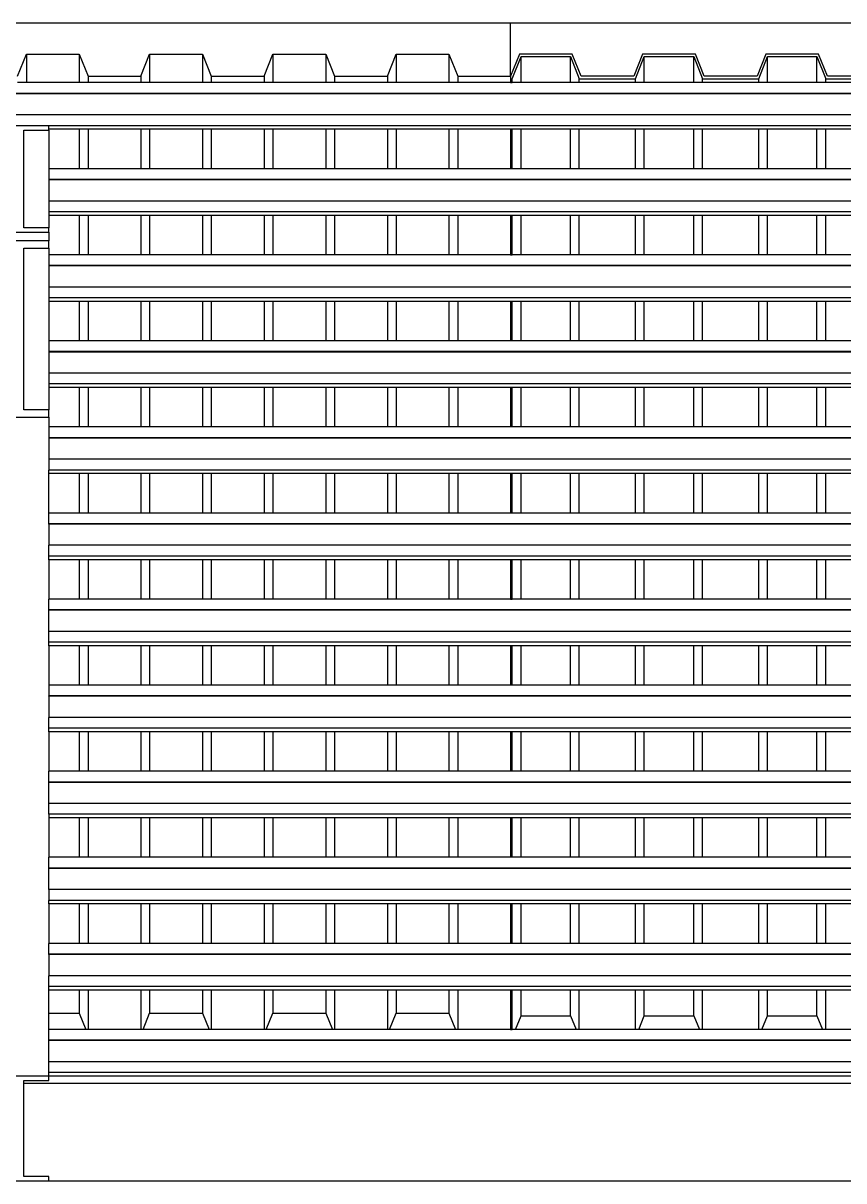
# Model space of a CAD drawing. Extents: x -34 to 34, y -12.8 to 11.9.
# Drawn here: x 14.518 to 16.399, y 9.27 to 11.923 of the extents above; entities that cross this region are included whole.
import ezdxf

# ---------------------------------------------------------------- set-up
doc = ezdxf.new("R2010")
doc.units = 0
doc.layers.get('0').update_dxf_attribs({"linetype": 'CONTINUOUS'})
doc.layers.add('SECTIONCUTEDGES', color=7, linetype='CONTINUOUS')

msp = doc.modelspace()

# ---------------------------------------------------------------- linework, layer by layer
for p, q in [((14.5258, 11.8521), (14.5258, 11.7867)), ((14.6469, 11.8521), (14.6469, 11.7867)), ((14.8082, 11.8521), (14.8082, 11.7867)), ((14.9293, 11.8521), (14.9293, 11.7867)), ((15.0907, 11.8521), (15.0907, 11.7867)), ((15.2117, 11.8521), (15.2117, 11.7867)), ((15.3731, 11.8521), (15.3731, 11.7867)), ((15.4941, 11.8521), (15.4941, 11.7867)), ((15.6594, 11.7867), (15.6594, 11.8463)), ((15.7726, 11.7867), (15.7726, 11.8463)), ((15.9418, 11.7867), (15.9418, 11.8463)), ((16.055, 11.7867), (16.055, 11.8463)), ((16.2242, 11.7867), (16.2242, 11.8463)), ((16.3374, 11.7867), (16.3374, 11.8463)), ((14.5258, 11.7867), (14.5057, 11.7867)), ((14.6469, 11.7867), (14.5258, 11.7867)), ((14.667, 11.7867), (14.6469, 11.7867)), ((14.667, 11.8014), (14.667, 11.7867)), ((14.7881, 11.7867), (14.667, 11.7867)), ((14.7881, 11.8014), (14.7881, 11.7867)), ((14.8082, 11.7867), (14.7881, 11.7867)), ((14.9293, 11.7867), (14.8082, 11.7867)), ((14.9494, 11.7867), (14.9293, 11.7867)), ((14.9494, 11.8014), (14.9494, 11.7867)), ((15.0705, 11.7867), (14.9494, 11.7867)), ((15.0705, 11.8014), (15.0705, 11.7867)), ((15.0907, 11.7867), (15.0705, 11.7867)), ((15.2117, 11.7867), (15.0907, 11.7867)), ((15.2319, 11.7867), (15.2117, 11.7867)), ((15.2319, 11.8014), (15.2319, 11.7867)), ((15.3529, 11.7867), (15.2319, 11.7867)), ((15.3529, 11.8014), (15.3529, 11.7867)), ((15.3731, 11.7867), (15.3529, 11.7867)), ((15.4941, 11.7867), (15.3731, 11.7867)), ((15.5143, 11.7867), (15.4941, 11.7867)), ((15.5143, 11.8014), (15.5143, 11.7867)), ((15.6353, 11.7867), (15.5143, 11.7867)), ((15.6353, 11.7956), (15.6353, 11.7867)), ((15.6353, 11.7867), (15.6392, 11.7867)), ((15.6392, 11.7867), (15.6392, 11.7956)), ((15.6594, 11.7867), (15.6392, 11.7867)), ((15.7726, 11.7867), (15.6594, 11.7867)), ((15.7928, 11.7867), (15.7726, 11.7867)), ((15.7928, 11.7867), (15.7928, 11.7956)), ((15.9216, 11.7867), (15.7928, 11.7867)), ((15.9216, 11.7867), (15.9216, 11.7956)), ((15.9418, 11.7867), (15.9216, 11.7867)), ((16.055, 11.7867), (15.9418, 11.7867)), ((16.0752, 11.7867), (16.055, 11.7867)), ((16.0752, 11.7867), (16.0752, 11.7956)), ((16.204, 11.7867), (16.0752, 11.7867)), ((16.204, 11.7867), (16.204, 11.7956)), ((16.2242, 11.7867), (16.204, 11.7867)), ((16.3374, 11.7867), (16.2242, 11.7867)), ((16.3576, 11.7867), (16.3374, 11.7867)), ((16.3576, 11.7867), (16.3576, 11.7956)), ((16.4865, 11.7867), (16.3576, 11.7867)), ((21.0213, 11.762), (3.3268, 11.762)), ((21.0213, 11.7612), (3.3268, 11.7612)), ((21.0213, 11.7127), (3.3268, 11.7127)), ((18.2068, 11.688), (3.3268, 11.688)), ((14.6469, 11.6798), (14.5768, 11.6798)), ((14.5768, 11.6776), (14.5768, 11.5894)), ((14.6469, 11.6798), (14.6469, 11.5894)), ((14.667, 11.6798), (14.6469, 11.6798)), ((14.667, 11.6798), (14.667, 11.5894)), ((14.7881, 11.6798), (14.667, 11.6798)), ((14.7881, 11.6798), (14.7881, 11.5894)), ((14.8082, 11.6798), (14.7881, 11.6798)), ((14.8082, 11.6798), (14.8082, 11.5894)), ((14.9293, 11.6798), (14.8082, 11.6798)), ((14.9293, 11.6798), (14.9293, 11.5894)), ((14.9494, 11.6798), (14.9293, 11.6798)), ((14.9494, 11.6798), (14.9494, 11.5894)), ((15.0705, 11.6798), (14.9494, 11.6798)), ((15.0705, 11.6798), (15.0705, 11.5894)), ((15.0907, 11.6798), (15.0705, 11.6798)), ((15.0907, 11.6798), (15.0907, 11.5894)), ((15.2117, 11.6798), (15.0907, 11.6798)), ((15.2117, 11.6798), (15.2117, 11.5894)), ((15.2319, 11.6798), (15.2117, 11.6798)), ((15.2319, 11.6798), (15.2319, 11.5894)), ((15.3529, 11.6798), (15.2319, 11.6798)), ((15.3529, 11.6798), (15.3529, 11.5894)), ((15.3731, 11.6798), (15.3529, 11.6798)), ((15.3731, 11.6798), (15.3731, 11.5894)), ((15.4941, 11.6798), (15.3731, 11.6798)), ((15.4941, 11.6798), (15.4941, 11.5894)), ((15.5143, 11.6798), (15.4941, 11.6798)), ((15.5143, 11.6798), (15.5143, 11.5894)), ((15.6353, 11.6798), (15.5143, 11.6798)), ((15.6353, 11.6798), (15.6353, 11.5894)), ((15.6392, 11.6798), (15.6353, 11.6798)), ((15.6392, 11.5894), (15.6392, 11.6798)), ((15.6594, 11.6798), (15.6392, 11.6798)), ((15.6594, 11.5894), (15.6594, 11.6798)), ((15.7726, 11.6798), (15.6594, 11.6798)), ((15.7726, 11.5894), (15.7726, 11.6798)), ((15.7928, 11.6798), (15.7726, 11.6798)), ((15.7928, 11.5894), (15.7928, 11.6798)), ((15.9216, 11.6798), (15.7928, 11.6798)), ((15.9216, 11.5894), (15.9216, 11.6798)), ((15.9418, 11.6798), (15.9216, 11.6798)), ((15.9418, 11.5894), (15.9418, 11.6798)), ((16.055, 11.6798), (15.9418, 11.6798)), ((16.055, 11.5894), (16.055, 11.6798)), ((16.0752, 11.6798), (16.055, 11.6798)), ((16.0752, 11.5894), (16.0752, 11.6798)), ((16.204, 11.6798), (16.0752, 11.6798)), ((16.204, 11.5894), (16.204, 11.6798)), ((16.2242, 11.6798), (16.204, 11.6798)), ((16.2242, 11.5894), (16.2242, 11.6798)), ((16.3374, 11.6798), (16.2242, 11.6798)), ((16.3374, 11.5894), (16.3374, 11.6798)), ((16.3576, 11.6798), (16.3374, 11.6798)), ((16.3576, 11.5894), (16.3576, 11.6798)), ((16.4865, 11.6798), (16.3576, 11.6798)), ((14.5768, 11.5894), (14.5768, 11.5647)), ((14.6469, 11.5894), (14.5768, 11.5894)), ((14.667, 11.5894), (14.6469, 11.5894)), ((14.7881, 11.5894), (14.667, 11.5894)), ((14.8082, 11.5894), (14.7881, 11.5894)), ((14.9293, 11.5894), (14.8082, 11.5894)), ((14.9494, 11.5894), (14.9293, 11.5894)), ((15.0705, 11.5894), (14.9494, 11.5894)), ((15.0907, 11.5894), (15.0705, 11.5894)), ((15.2117, 11.5894), (15.0907, 11.5894)), ((15.2319, 11.5894), (15.2117, 11.5894)), ((15.3529, 11.5894), (15.2319, 11.5894)), ((15.3731, 11.5894), (15.3529, 11.5894)), ((15.4941, 11.5894), (15.3731, 11.5894)), ((15.5143, 11.5894), (15.4941, 11.5894)), ((15.6353, 11.5894), (15.5143, 11.5894)), ((15.6392, 11.5894), (15.6353, 11.5894)), ((15.6594, 11.5894), (15.6392, 11.5894)), ((15.7726, 11.5894), (15.6594, 11.5894)), ((15.7928, 11.5894), (15.7726, 11.5894)), ((15.9216, 11.5894), (15.7928, 11.5894)), ((15.9418, 11.5894), (15.9216, 11.5894)), ((16.055, 11.5894), (15.9418, 11.5894)), ((16.0752, 11.5894), (16.055, 11.5894)), ((16.204, 11.5894), (16.0752, 11.5894)), ((16.2242, 11.5894), (16.204, 11.5894)), ((16.3374, 11.5894), (16.2242, 11.5894)), ((16.3576, 11.5894), (16.3374, 11.5894)), ((16.4865, 11.5894), (16.3576, 11.5894)), ((18.2068, 11.5647), (14.5768, 11.5647)), ((14.5768, 11.5647), (14.5768, 11.5639)), ((18.2068, 11.5639), (14.5768, 11.5639)), ((14.5768, 11.5639), (14.5768, 11.5154)), ((18.2068, 11.5154), (14.5768, 11.5154)), ((14.5768, 11.5154), (14.5768, 11.4907)), ((18.2068, 11.4907), (14.5768, 11.4907)), ((14.5768, 11.4907), (14.5768, 11.4825)), ((14.5768, 11.4825), (14.5768, 11.4542)), ((14.6469, 11.4825), (14.5768, 11.4825)), ((14.6469, 11.4825), (14.6469, 11.3921)), ((14.667, 11.4825), (14.6469, 11.4825)), ((14.667, 11.4825), (14.667, 11.3921)), ((14.7881, 11.4825), (14.667, 11.4825)), ((14.7881, 11.4825), (14.7881, 11.3921)), ((14.8082, 11.4825), (14.7881, 11.4825)), ((14.8082, 11.4825), (14.8082, 11.3921)), ((14.9293, 11.4825), (14.8082, 11.4825)), ((14.9293, 11.4825), (14.9293, 11.3921)), ((14.9494, 11.4825), (14.9293, 11.4825)), ((14.9494, 11.4825), (14.9494, 11.3921)), ((15.0705, 11.4825), (14.9494, 11.4825)), ((15.0705, 11.4825), (15.0705, 11.3921)), ((15.0907, 11.4825), (15.0705, 11.4825)), ((15.0907, 11.4825), (15.0907, 11.3921)), ((15.2117, 11.4825), (15.0907, 11.4825)), ((15.2117, 11.4825), (15.2117, 11.3921)), ((15.2319, 11.4825), (15.2117, 11.4825)), ((15.2319, 11.4825), (15.2319, 11.3921)), ((15.3529, 11.4825), (15.2319, 11.4825)), ((15.3529, 11.4825), (15.3529, 11.3921)), ((15.3731, 11.4825), (15.3529, 11.4825)), ((15.3731, 11.4825), (15.3731, 11.3921)), ((15.4941, 11.4825), (15.3731, 11.4825)), ((15.4941, 11.4825), (15.4941, 11.3921)), ((15.5143, 11.4825), (15.4941, 11.4825)), ((15.5143, 11.4825), (15.5143, 11.3921)), ((15.6353, 11.4825), (15.5143, 11.4825)), ((15.6353, 11.4825), (15.6353, 11.3921)), ((15.6392, 11.4825), (15.6353, 11.4825)), ((15.6392, 11.3921), (15.6392, 11.4825)), ((15.6594, 11.4825), (15.6392, 11.4825)), ((15.6594, 11.3921), (15.6594, 11.4825)), ((15.7726, 11.4825), (15.6594, 11.4825)), ((15.7726, 11.3921), (15.7726, 11.4825)), ((15.7928, 11.4825), (15.7726, 11.4825)), ((15.7928, 11.3921), (15.7928, 11.4825)), ((15.9216, 11.4825), (15.7928, 11.4825)), ((15.9216, 11.3921), (15.9216, 11.4825)), ((15.9418, 11.4825), (15.9216, 11.4825)), ((15.9418, 11.3921), (15.9418, 11.4825)), ((16.055, 11.4825), (15.9418, 11.4825)), ((16.055, 11.3921), (16.055, 11.4825)), ((16.0752, 11.4825), (16.055, 11.4825)), ((16.0752, 11.3921), (16.0752, 11.4825)), ((16.204, 11.4825), (16.0752, 11.4825)), ((16.204, 11.3921), (16.204, 11.4825)), ((16.2242, 11.4825), (16.204, 11.4825)), ((16.2242, 11.3921), (16.2242, 11.4825)), ((16.3374, 11.4825), (16.2242, 11.4825)), ((16.3374, 11.3921), (16.3374, 11.4825)), ((16.3576, 11.4825), (16.3374, 11.4825)), ((16.3576, 11.3921), (16.3576, 11.4825)), ((16.4865, 11.4825), (16.3576, 11.4825)), ((14.5768, 11.4442), (14.5768, 11.4238)), ((14.5768, 11.4073), (14.5768, 11.3921)), ((14.6469, 11.3921), (14.5768, 11.3921)), ((14.5768, 11.3921), (14.5768, 11.3674)), ((14.667, 11.3921), (14.6469, 11.3921)), ((14.7881, 11.3921), (14.667, 11.3921)), ((14.8082, 11.3921), (14.7881, 11.3921)), ((14.9293, 11.3921), (14.8082, 11.3921)), ((14.9494, 11.3921), (14.9293, 11.3921)), ((15.0705, 11.3921), (14.9494, 11.3921)), ((15.0907, 11.3921), (15.0705, 11.3921)), ((15.2117, 11.3921), (15.0907, 11.3921)), ((15.2319, 11.3921), (15.2117, 11.3921)), ((15.3529, 11.3921), (15.2319, 11.3921)), ((15.3731, 11.3921), (15.3529, 11.3921)), ((15.4941, 11.3921), (15.3731, 11.3921)), ((15.5143, 11.3921), (15.4941, 11.3921)), ((15.6353, 11.3921), (15.5143, 11.3921)), ((15.6353, 11.3921), (15.6392, 11.3921)), ((15.6594, 11.3921), (15.6392, 11.3921)), ((15.7726, 11.3921), (15.6594, 11.3921)), ((15.7928, 11.3921), (15.7726, 11.3921)), ((15.9216, 11.3921), (15.7928, 11.3921)), ((15.9418, 11.3921), (15.9216, 11.3921)), ((16.055, 11.3921), (15.9418, 11.3921)), ((16.0752, 11.3921), (16.055, 11.3921)), ((16.204, 11.3921), (16.0752, 11.3921)), ((16.2242, 11.3921), (16.204, 11.3921)), ((16.3374, 11.3921), (16.2242, 11.3921)), ((16.3576, 11.3921), (16.3374, 11.3921)), ((16.4865, 11.3921), (16.3576, 11.3921)), ((18.2068, 11.3674), (14.5768, 11.3674)), ((14.5768, 11.3674), (14.5768, 11.3666)), ((18.2068, 11.3666), (14.5768, 11.3666)), ((14.5768, 11.3666), (14.5768, 11.3181)), ((18.2068, 11.3181), (14.5768, 11.3181)), ((14.5768, 11.3181), (14.5768, 11.2935)), ((18.2068, 11.2935), (14.5768, 11.2935)), ((14.5768, 11.2935), (14.5768, 11.2852)), ((14.6469, 11.2852), (14.5768, 11.2852)), ((14.5768, 11.2852), (14.5768, 11.1948)), ((14.6469, 11.2852), (14.6469, 11.1948)), ((14.667, 11.2852), (14.6469, 11.2852)), ((14.667, 11.2852), (14.667, 11.1948)), ((14.7881, 11.2852), (14.667, 11.2852)), ((14.7881, 11.2852), (14.7881, 11.1948)), ((14.8082, 11.2852), (14.7881, 11.2852)), ((14.8082, 11.2852), (14.8082, 11.1948)), ((14.9293, 11.2852), (14.8082, 11.2852)), ((14.9293, 11.2852), (14.9293, 11.1948)), ((14.9494, 11.2852), (14.9293, 11.2852)), ((14.9494, 11.2852), (14.9494, 11.1948)), ((15.0705, 11.2852), (14.9494, 11.2852)), ((15.0705, 11.2852), (15.0705, 11.1948)), ((15.0907, 11.2852), (15.0705, 11.2852)), ((15.0907, 11.2852), (15.0907, 11.1948)), ((15.2117, 11.2852), (15.0907, 11.2852)), ((15.2117, 11.2852), (15.2117, 11.1948)), ((15.2319, 11.2852), (15.2117, 11.2852)), ((15.2319, 11.2852), (15.2319, 11.1948)), ((15.3529, 11.2852), (15.2319, 11.2852)), ((15.3529, 11.2852), (15.3529, 11.1948)), ((15.3731, 11.2852), (15.3529, 11.2852)), ((15.3731, 11.2852), (15.3731, 11.1948)), ((15.4941, 11.2852), (15.3731, 11.2852)), ((15.4941, 11.2852), (15.4941, 11.1948)), ((15.5143, 11.2852), (15.4941, 11.2852)), ((15.5143, 11.2852), (15.5143, 11.1948)), ((15.6353, 11.2852), (15.5143, 11.2852)), ((15.6353, 11.2852), (15.6353, 11.1948)), ((15.6392, 11.2852), (15.6353, 11.2852)), ((15.6392, 11.1948), (15.6392, 11.2852)), ((15.6594, 11.2852), (15.6392, 11.2852)), ((15.6594, 11.1948), (15.6594, 11.2852)), ((15.7726, 11.2852), (15.6594, 11.2852)), ((15.7726, 11.1948), (15.7726, 11.2852)), ((15.7928, 11.2852), (15.7726, 11.2852)), ((15.7928, 11.1948), (15.7928, 11.2852)), ((15.9216, 11.2852), (15.7928, 11.2852)), ((15.9216, 11.1948), (15.9216, 11.2852)), ((15.9418, 11.2852), (15.9216, 11.2852)), ((15.9418, 11.1948), (15.9418, 11.2852)), ((16.055, 11.2852), (15.9418, 11.2852)), ((16.055, 11.1948), (16.055, 11.2852)), ((16.0752, 11.2852), (16.055, 11.2852)), ((16.0752, 11.1948), (16.0752, 11.2852)), ((16.204, 11.2852), (16.0752, 11.2852)), ((16.204, 11.1948), (16.204, 11.2852)), ((16.2242, 11.2852), (16.204, 11.2852)), ((16.2242, 11.1948), (16.2242, 11.2852)), ((16.3374, 11.2852), (16.2242, 11.2852)), ((16.3374, 11.1948), (16.3374, 11.2852)), ((16.3576, 11.2852), (16.3374, 11.2852)), ((16.3576, 11.1948), (16.3576, 11.2852)), ((16.4865, 11.2852), (16.3576, 11.2852)), ((14.6469, 11.1948), (14.5768, 11.1948)), ((14.5768, 11.1948), (14.5768, 11.1702)), ((14.667, 11.1948), (14.6469, 11.1948)), ((14.7881, 11.1948), (14.667, 11.1948)), ((14.8082, 11.1948), (14.7881, 11.1948)), ((14.9293, 11.1948), (14.8082, 11.1948)), ((14.9494, 11.1948), (14.9293, 11.1948)), ((15.0705, 11.1948), (14.9494, 11.1948)), ((15.0907, 11.1948), (15.0705, 11.1948)), ((15.2117, 11.1948), (15.0907, 11.1948)), ((15.2319, 11.1948), (15.2117, 11.1948)), ((15.3529, 11.1948), (15.2319, 11.1948)), ((15.3731, 11.1948), (15.3529, 11.1948)), ((15.4941, 11.1948), (15.3731, 11.1948)), ((15.5143, 11.1948), (15.4941, 11.1948)), ((15.6353, 11.1948), (15.5143, 11.1948)), ((15.6392, 11.1948), (15.6353, 11.1948)), ((15.6594, 11.1948), (15.6392, 11.1948)), ((15.7726, 11.1948), (15.6594, 11.1948)), ((15.7928, 11.1948), (15.7726, 11.1948)), ((15.9216, 11.1948), (15.7928, 11.1948)), ((15.9418, 11.1948), (15.9216, 11.1948)), ((16.055, 11.1948), (15.9418, 11.1948)), ((16.0752, 11.1948), (16.055, 11.1948)), ((16.204, 11.1948), (16.0752, 11.1948)), ((16.2242, 11.1948), (16.204, 11.1948)), ((16.3374, 11.1948), (16.2242, 11.1948)), ((16.3576, 11.1948), (16.3374, 11.1948)), ((16.4865, 11.1948), (16.3576, 11.1948)), ((18.2068, 11.1702), (14.5768, 11.1702)), ((14.5768, 11.1702), (14.5768, 11.1693)), ((18.2068, 11.1693), (14.5768, 11.1693)), ((14.5768, 11.1693), (14.5768, 11.1208)), ((18.2068, 11.1208), (14.5768, 11.1208)), ((14.5768, 11.1208), (14.5768, 11.0962)), ((18.2068, 11.0962), (14.5768, 11.0962)), ((14.5768, 11.0962), (14.5768, 11.088)), ((14.5768, 11.088), (14.5768, 11.0365)), ((14.6469, 11.088), (14.5768, 11.088)), ((14.6469, 11.088), (14.6469, 10.9975)), ((14.667, 11.088), (14.6469, 11.088)), ((14.667, 11.088), (14.667, 10.9975)), ((14.7881, 11.088), (14.667, 11.088)), ((14.7881, 11.088), (14.7881, 10.9975)), ((14.8082, 11.088), (14.7881, 11.088)), ((14.8082, 11.088), (14.8082, 10.9975)), ((14.9293, 11.088), (14.8082, 11.088)), ((14.9293, 11.088), (14.9293, 10.9975)), ((14.9494, 11.088), (14.9293, 11.088)), ((14.9494, 11.088), (14.9494, 10.9975)), ((15.0705, 11.088), (14.9494, 11.088)), ((15.0705, 11.088), (15.0705, 10.9975)), ((15.0907, 11.088), (15.0705, 11.088)), ((15.0907, 11.088), (15.0907, 10.9975)), ((15.2117, 11.088), (15.0907, 11.088)), ((15.2117, 11.088), (15.2117, 10.9975)), ((15.2319, 11.088), (15.2117, 11.088)), ((15.2319, 11.088), (15.2319, 10.9975)), ((15.3529, 11.088), (15.2319, 11.088)), ((15.3529, 11.088), (15.3529, 10.9975)), ((15.3731, 11.088), (15.3529, 11.088)), ((15.3731, 11.088), (15.3731, 10.9975)), ((15.4941, 11.088), (15.3731, 11.088)), ((15.4941, 11.088), (15.4941, 10.9975)), ((15.5143, 11.088), (15.4941, 11.088)), ((15.5143, 11.088), (15.5143, 10.9975)), ((15.6353, 11.088), (15.5143, 11.088)), ((15.6353, 11.088), (15.6353, 10.9975)), ((15.6392, 11.088), (15.6353, 11.088)), ((15.6392, 10.9975), (15.6392, 11.088)), ((15.6594, 11.088), (15.6392, 11.088)), ((15.6594, 10.9975), (15.6594, 11.088)), ((15.7726, 11.088), (15.6594, 11.088)), ((15.7726, 10.9975), (15.7726, 11.088)), ((15.7928, 11.088), (15.7726, 11.088)), ((15.7928, 10.9975), (15.7928, 11.088)), ((15.9216, 11.088), (15.7928, 11.088)), ((15.9216, 10.9975), (15.9216, 11.088)), ((15.9418, 11.088), (15.9216, 11.088)), ((15.9418, 10.9975), (15.9418, 11.088)), ((16.055, 11.088), (15.9418, 11.088)), ((16.055, 10.9975), (16.055, 11.088)), ((16.0752, 11.088), (16.055, 11.088)), ((16.0752, 10.9975), (16.0752, 11.088)), ((16.204, 11.088), (16.0752, 11.088)), ((16.204, 10.9975), (16.204, 11.088)), ((16.2242, 11.088), (16.204, 11.088)), ((16.2242, 10.9975), (16.2242, 11.088)), ((16.3374, 11.088), (16.2242, 11.088)), ((16.3374, 10.9975), (16.3374, 11.088)), ((16.3576, 11.088), (16.3374, 11.088)), ((16.3576, 10.9975), (16.3576, 11.088)), ((16.4865, 11.088), (16.3576, 11.088)), ((14.5768, 11.02), (14.5768, 10.9975)), ((14.6469, 10.9975), (14.5768, 10.9975)), ((14.5768, 10.9975), (14.5768, 10.9729)), ((14.667, 10.9975), (14.6469, 10.9975)), ((14.7881, 10.9975), (14.667, 10.9975)), ((14.8082, 10.9975), (14.7881, 10.9975)), ((14.9293, 10.9975), (14.8082, 10.9975)), ((14.9494, 10.9975), (14.9293, 10.9975)), ((15.0705, 10.9975), (14.9494, 10.9975)), ((15.0907, 10.9975), (15.0705, 10.9975)), ((15.2117, 10.9975), (15.0907, 10.9975)), ((15.2319, 10.9975), (15.2117, 10.9975)), ((15.3529, 10.9975), (15.2319, 10.9975)), ((15.3731, 10.9975), (15.3529, 10.9975)), ((15.4941, 10.9975), (15.3731, 10.9975)), ((15.5143, 10.9975), (15.4941, 10.9975)), ((15.6353, 10.9975), (15.5143, 10.9975)), ((15.6392, 10.9975), (15.6353, 10.9975)), ((15.6594, 10.9975), (15.6392, 10.9975)), ((15.7726, 10.9975), (15.6594, 10.9975)), ((15.7928, 10.9975), (15.7726, 10.9975)), ((15.9216, 10.9975), (15.7928, 10.9975)), ((15.9418, 10.9975), (15.9216, 10.9975)), ((16.055, 10.9975), (15.9418, 10.9975)), ((16.0752, 10.9975), (16.055, 10.9975)), ((16.204, 10.9975), (16.0752, 10.9975)), ((16.2242, 10.9975), (16.204, 10.9975)), ((16.3374, 10.9975), (16.2242, 10.9975)), ((16.3576, 10.9975), (16.3374, 10.9975)), ((16.4865, 10.9975), (16.3576, 10.9975)), ((18.2068, 10.9729), (14.5768, 10.9729)), ((14.5768, 10.9729), (14.5768, 10.9721)), ((18.2068, 10.9721), (14.5768, 10.9721)), ((14.5768, 10.9721), (14.5768, 10.9236)), ((18.2068, 10.9236), (14.5768, 10.9236)), ((14.5768, 10.9236), (14.5768, 10.8989)), ((18.2068, 10.8989), (14.5768, 10.8989)), ((14.5768, 10.8907), (14.5768, 10.8989)), ((14.6469, 10.8907), (14.5768, 10.8907)), ((14.5768, 10.8003), (14.5768, 10.8907)), ((14.6469, 10.8907), (14.6469, 10.8003)), ((14.667, 10.8907), (14.6469, 10.8907)), ((14.667, 10.8907), (14.667, 10.8003)), ((14.7881, 10.8907), (14.667, 10.8907)), ((14.7881, 10.8907), (14.7881, 10.8003)), ((14.8082, 10.8907), (14.7881, 10.8907)), ((14.8082, 10.8907), (14.8082, 10.8003)), ((14.9293, 10.8907), (14.8082, 10.8907)), ((14.9293, 10.8907), (14.9293, 10.8003)), ((14.9494, 10.8907), (14.9293, 10.8907)), ((14.9494, 10.8907), (14.9494, 10.8003)), ((15.0705, 10.8907), (14.9494, 10.8907)), ((15.0705, 10.8907), (15.0705, 10.8003)), ((15.0907, 10.8907), (15.0705, 10.8907)), ((15.0907, 10.8907), (15.0907, 10.8003)), ((15.2117, 10.8907), (15.0907, 10.8907)), ((15.2117, 10.8907), (15.2117, 10.8003)), ((15.2319, 10.8907), (15.2117, 10.8907)), ((15.2319, 10.8907), (15.2319, 10.8003)), ((15.3529, 10.8907), (15.2319, 10.8907)), ((15.3529, 10.8907), (15.3529, 10.8003)), ((15.3731, 10.8907), (15.3529, 10.8907)), ((15.3731, 10.8907), (15.3731, 10.8003)), ((15.4941, 10.8907), (15.3731, 10.8907)), ((15.4941, 10.8907), (15.4941, 10.8003)), ((15.5143, 10.8907), (15.4941, 10.8907)), ((15.5143, 10.8907), (15.5143, 10.8003)), ((15.6353, 10.8907), (15.5143, 10.8907)), ((15.6353, 10.8907), (15.6353, 10.8003)), ((15.6392, 10.8907), (15.6353, 10.8907)), ((15.6392, 10.8003), (15.6392, 10.8907)), ((15.6594, 10.8907), (15.6392, 10.8907)), ((15.6594, 10.8003), (15.6594, 10.8907)), ((15.7726, 10.8907), (15.6594, 10.8907)), ((15.7726, 10.8003), (15.7726, 10.8907)), ((15.7928, 10.8907), (15.7726, 10.8907)), ((15.7928, 10.8003), (15.7928, 10.8907)), ((15.9216, 10.8907), (15.7928, 10.8907)), ((15.9216, 10.8003), (15.9216, 10.8907)), ((15.9418, 10.8907), (15.9216, 10.8907)), ((15.9418, 10.8003), (15.9418, 10.8907)), ((16.055, 10.8907), (15.9418, 10.8907)), ((16.055, 10.8003), (16.055, 10.8907)), ((16.0752, 10.8907), (16.055, 10.8907)), ((16.0752, 10.8003), (16.0752, 10.8907)), ((16.204, 10.8907), (16.0752, 10.8907)), ((16.204, 10.8003), (16.204, 10.8907)), ((16.2242, 10.8907), (16.204, 10.8907)), ((16.2242, 10.8003), (16.2242, 10.8907)), ((16.3374, 10.8907), (16.2242, 10.8907)), ((16.3374, 10.8003), (16.3374, 10.8907)), ((16.3576, 10.8907), (16.3374, 10.8907)), ((16.3576, 10.8003), (16.3576, 10.8907)), ((16.4865, 10.8907), (16.3576, 10.8907)), ((14.6469, 10.8003), (14.5768, 10.8003)), ((14.5768, 10.7756), (14.5768, 10.8003)), ((14.667, 10.8003), (14.6469, 10.8003)), ((14.7881, 10.8003), (14.667, 10.8003)), ((14.8082, 10.8003), (14.7881, 10.8003)), ((14.9293, 10.8003), (14.8082, 10.8003)), ((14.9494, 10.8003), (14.9293, 10.8003)), ((15.0705, 10.8003), (14.9494, 10.8003)), ((15.0907, 10.8003), (15.0705, 10.8003)), ((15.2117, 10.8003), (15.0907, 10.8003)), ((15.2319, 10.8003), (15.2117, 10.8003)), ((15.3529, 10.8003), (15.2319, 10.8003)), ((15.3731, 10.8003), (15.3529, 10.8003)), ((15.4941, 10.8003), (15.3731, 10.8003)), ((15.5143, 10.8003), (15.4941, 10.8003)), ((15.6353, 10.8003), (15.5143, 10.8003)), ((15.6392, 10.8003), (15.6353, 10.8003)), ((15.6594, 10.8003), (15.6392, 10.8003)), ((15.7726, 10.8003), (15.6594, 10.8003)), ((15.7928, 10.8003), (15.7726, 10.8003)), ((15.9216, 10.8003), (15.7928, 10.8003)), ((15.9418, 10.8003), (15.9216, 10.8003)), ((16.055, 10.8003), (15.9418, 10.8003)), ((16.0752, 10.8003), (16.055, 10.8003)), ((16.204, 10.8003), (16.0752, 10.8003)), ((16.2242, 10.8003), (16.204, 10.8003)), ((16.3374, 10.8003), (16.2242, 10.8003)), ((16.3576, 10.8003), (16.3374, 10.8003)), ((16.4865, 10.8003), (16.3576, 10.8003)), ((18.2068, 10.7756), (14.5768, 10.7756)), ((14.5768, 10.7748), (14.5768, 10.7756)), ((18.2068, 10.7748), (14.5768, 10.7748)), ((14.5768, 10.7748), (14.5768, 10.7263)), ((18.2068, 10.7263), (14.5768, 10.7263)), ((14.5768, 10.7016), (14.5768, 10.7263)), ((18.2068, 10.7016), (14.5768, 10.7016)), ((14.5768, 10.6934), (14.5768, 10.7016)), ((14.6469, 10.6934), (14.5768, 10.6934)), ((14.5768, 10.6934), (14.5768, 10.603)), ((14.6469, 10.6934), (14.6469, 10.603)), ((14.667, 10.6934), (14.6469, 10.6934)), ((14.667, 10.6934), (14.667, 10.603)), ((14.7881, 10.6934), (14.667, 10.6934)), ((14.7881, 10.6934), (14.7881, 10.603)), ((14.8082, 10.6934), (14.7881, 10.6934)), ((14.8082, 10.6934), (14.8082, 10.603)), ((14.9293, 10.6934), (14.8082, 10.6934)), ((14.9293, 10.6934), (14.9293, 10.603)), ((14.9494, 10.6934), (14.9293, 10.6934)), ((14.9494, 10.6934), (14.9494, 10.603)), ((15.0705, 10.6934), (14.9494, 10.6934)), ((15.0705, 10.6934), (15.0705, 10.603)), ((15.0907, 10.6934), (15.0705, 10.6934)), ((15.0907, 10.6934), (15.0907, 10.603)), ((15.2117, 10.6934), (15.0907, 10.6934)), ((15.2117, 10.6934), (15.2117, 10.603)), ((15.2319, 10.6934), (15.2117, 10.6934)), ((15.2319, 10.6934), (15.2319, 10.603)), ((15.3529, 10.6934), (15.2319, 10.6934)), ((15.3529, 10.6934), (15.3529, 10.603)), ((15.3731, 10.6934), (15.3529, 10.6934)), ((15.3731, 10.6934), (15.3731, 10.603)), ((15.4941, 10.6934), (15.3731, 10.6934)), ((15.4941, 10.6934), (15.4941, 10.603)), ((15.5143, 10.6934), (15.4941, 10.6934)), ((15.5143, 10.6934), (15.5143, 10.603)), ((15.6353, 10.6934), (15.5143, 10.6934)), ((15.6353, 10.6934), (15.6353, 10.603)), ((15.6392, 10.6934), (15.6353, 10.6934)), ((15.6392, 10.603), (15.6392, 10.6934)), ((15.6594, 10.6934), (15.6392, 10.6934)), ((15.6594, 10.603), (15.6594, 10.6934)), ((15.7726, 10.6934), (15.6594, 10.6934)), ((15.7726, 10.603), (15.7726, 10.6934)), ((15.7928, 10.6934), (15.7726, 10.6934)), ((15.7928, 10.603), (15.7928, 10.6934)), ((15.9216, 10.6934), (15.7928, 10.6934)), ((15.9216, 10.603), (15.9216, 10.6934)), ((15.9418, 10.6934), (15.9216, 10.6934)), ((15.9418, 10.603), (15.9418, 10.6934)), ((16.055, 10.6934), (15.9418, 10.6934)), ((16.055, 10.603), (16.055, 10.6934)), ((16.0752, 10.6934), (16.055, 10.6934)), ((16.0752, 10.603), (16.0752, 10.6934)), ((16.204, 10.6934), (16.0752, 10.6934)), ((16.204, 10.603), (16.204, 10.6934)), ((16.2242, 10.6934), (16.204, 10.6934)), ((16.2242, 10.603), (16.2242, 10.6934)), ((16.3374, 10.6934), (16.2242, 10.6934)), ((16.3374, 10.603), (16.3374, 10.6934)), ((16.3576, 10.6934), (16.3374, 10.6934)), ((16.3576, 10.603), (16.3576, 10.6934)), ((16.4865, 10.6934), (16.3576, 10.6934)), ((14.6469, 10.603), (14.5768, 10.603)), ((14.5768, 10.5783), (14.5768, 10.603)), ((14.667, 10.603), (14.6469, 10.603)), ((14.7881, 10.603), (14.667, 10.603)), ((14.8082, 10.603), (14.7881, 10.603)), ((14.9293, 10.603), (14.8082, 10.603)), ((14.9494, 10.603), (14.9293, 10.603)), ((15.0705, 10.603), (14.9494, 10.603)), ((15.0907, 10.603), (15.0705, 10.603)), ((15.2117, 10.603), (15.0907, 10.603)), ((15.2319, 10.603), (15.2117, 10.603)), ((15.3529, 10.603), (15.2319, 10.603)), ((15.3731, 10.603), (15.3529, 10.603)), ((15.4941, 10.603), (15.3731, 10.603)), ((15.5143, 10.603), (15.4941, 10.603)), ((15.6353, 10.603), (15.5143, 10.603)), ((15.6353, 10.603), (15.6392, 10.603)), ((15.6594, 10.603), (15.6392, 10.603)), ((15.7726, 10.603), (15.6594, 10.603)), ((15.7928, 10.603), (15.7726, 10.603)), ((15.9216, 10.603), (15.7928, 10.603)), ((15.9418, 10.603), (15.9216, 10.603)), ((16.055, 10.603), (15.9418, 10.603)), ((16.0752, 10.603), (16.055, 10.603)), ((16.204, 10.603), (16.0752, 10.603)), ((16.2242, 10.603), (16.204, 10.603)), ((16.3374, 10.603), (16.2242, 10.603)), ((16.3576, 10.603), (16.3374, 10.603)), ((16.4865, 10.603), (16.3576, 10.603)), ((18.2068, 10.5783), (14.5768, 10.5783)), ((14.5768, 10.5775), (14.5768, 10.5783)), ((18.2068, 10.5775), (14.5768, 10.5775)), ((14.5768, 10.529), (14.5768, 10.5775)), ((18.2068, 10.529), (14.5768, 10.529)), ((14.5768, 10.5043), (14.5768, 10.529)), ((18.2068, 10.5043), (14.5768, 10.5043)), ((14.5768, 10.4961), (14.5768, 10.5043)), ((14.6469, 10.4961), (14.5768, 10.4961)), ((14.5768, 10.4961), (14.5768, 10.4057)), ((14.6469, 10.4961), (14.6469, 10.4057)), ((14.667, 10.4961), (14.6469, 10.4961)), ((14.667, 10.4961), (14.667, 10.4057)), ((14.7881, 10.4961), (14.667, 10.4961)), ((14.7881, 10.4961), (14.7881, 10.4057)), ((14.8082, 10.4961), (14.7881, 10.4961)), ((14.8082, 10.4961), (14.8082, 10.4057)), ((14.9293, 10.4961), (14.8082, 10.4961)), ((14.9293, 10.4961), (14.9293, 10.4057)), ((14.9494, 10.4961), (14.9293, 10.4961)), ((14.9494, 10.4961), (14.9494, 10.4057)), ((15.0705, 10.4961), (14.9494, 10.4961)), ((15.0705, 10.4961), (15.0705, 10.4057)), ((15.0907, 10.4961), (15.0705, 10.4961)), ((15.0907, 10.4961), (15.0907, 10.4057)), ((15.2117, 10.4961), (15.0907, 10.4961)), ((15.2117, 10.4961), (15.2117, 10.4057)), ((15.2319, 10.4961), (15.2117, 10.4961)), ((15.2319, 10.4961), (15.2319, 10.4057)), ((15.3529, 10.4961), (15.2319, 10.4961)), ((15.3529, 10.4961), (15.3529, 10.4057)), ((15.3731, 10.4961), (15.3529, 10.4961)), ((15.3731, 10.4961), (15.3731, 10.4057)), ((15.4941, 10.4961), (15.3731, 10.4961)), ((15.4941, 10.4961), (15.4941, 10.4057)), ((15.5143, 10.4961), (15.4941, 10.4961)), ((15.5143, 10.4961), (15.5143, 10.4057)), ((15.6353, 10.4961), (15.5143, 10.4961)), ((15.6353, 10.4961), (15.6353, 10.4057)), ((15.6392, 10.4961), (15.6353, 10.4961)), ((15.6392, 10.4057), (15.6392, 10.4961)), ((15.6594, 10.4961), (15.6392, 10.4961)), ((15.6594, 10.4057), (15.6594, 10.4961)), ((15.7726, 10.4961), (15.6594, 10.4961)), ((15.7726, 10.4057), (15.7726, 10.4961)), ((15.7928, 10.4961), (15.7726, 10.4961)), ((15.7928, 10.4057), (15.7928, 10.4961)), ((15.9216, 10.4961), (15.7928, 10.4961)), ((15.9216, 10.4057), (15.9216, 10.4961)), ((15.9418, 10.4961), (15.9216, 10.4961)), ((15.9418, 10.4057), (15.9418, 10.4961)), ((16.055, 10.4961), (15.9418, 10.4961)), ((16.055, 10.4057), (16.055, 10.4961)), ((16.0752, 10.4961), (16.055, 10.4961)), ((16.0752, 10.4057), (16.0752, 10.4961)), ((16.204, 10.4961), (16.0752, 10.4961)), ((16.204, 10.4057), (16.204, 10.4961)), ((16.2242, 10.4961), (16.204, 10.4961)), ((16.2242, 10.4057), (16.2242, 10.4961)), ((16.3374, 10.4961), (16.2242, 10.4961)), ((16.3374, 10.4057), (16.3374, 10.4961)), ((16.3576, 10.4961), (16.3374, 10.4961)), ((16.3576, 10.4057), (16.3576, 10.4961)), ((16.4865, 10.4961), (16.3576, 10.4961)), ((14.6469, 10.4057), (14.5768, 10.4057)), ((14.5768, 10.4057), (14.5768, 10.381)), ((14.667, 10.4057), (14.6469, 10.4057)), ((14.7881, 10.4057), (14.667, 10.4057)), ((14.8082, 10.4057), (14.7881, 10.4057)), ((14.9293, 10.4057), (14.8082, 10.4057)), ((14.9494, 10.4057), (14.9293, 10.4057)), ((15.0705, 10.4057), (14.9494, 10.4057)), ((15.0907, 10.4057), (15.0705, 10.4057)), ((15.2117, 10.4057), (15.0907, 10.4057)), ((15.2319, 10.4057), (15.2117, 10.4057)), ((15.3529, 10.4057), (15.2319, 10.4057)), ((15.3731, 10.4057), (15.3529, 10.4057)), ((15.4941, 10.4057), (15.3731, 10.4057)), ((15.5143, 10.4057), (15.4941, 10.4057)), ((15.6353, 10.4057), (15.5143, 10.4057)), ((15.6392, 10.4057), (15.6353, 10.4057)), ((15.6594, 10.4057), (15.6392, 10.4057)), ((15.7726, 10.4057), (15.6594, 10.4057)), ((15.7928, 10.4057), (15.7726, 10.4057)), ((15.9216, 10.4057), (15.7928, 10.4057)), ((15.9418, 10.4057), (15.9216, 10.4057)), ((16.055, 10.4057), (15.9418, 10.4057)), ((16.0752, 10.4057), (16.055, 10.4057)), ((16.204, 10.4057), (16.0752, 10.4057)), ((16.2242, 10.4057), (16.204, 10.4057)), ((16.3374, 10.4057), (16.2242, 10.4057)), ((16.3576, 10.4057), (16.3374, 10.4057)), ((16.4865, 10.4057), (16.3576, 10.4057)), ((18.2068, 10.381), (14.5768, 10.381)), ((14.5768, 10.3802), (14.5768, 10.381)), ((18.2068, 10.3802), (14.5768, 10.3802)), ((14.5768, 10.3802), (14.5768, 10.3317)), ((18.2068, 10.3317), (14.5768, 10.3317)), ((14.5768, 10.3071), (14.5768, 10.3317)), ((18.2068, 10.3071), (14.5768, 10.3071)), ((14.5768, 10.2988), (14.5768, 10.3071)), ((14.6469, 10.2988), (14.5768, 10.2988)), ((14.5768, 10.2988), (14.5768, 10.2084)), ((14.6469, 10.2988), (14.6469, 10.2084)), ((14.667, 10.2988), (14.6469, 10.2988)), ((14.667, 10.2988), (14.667, 10.2084)), ((14.7881, 10.2988), (14.667, 10.2988)), ((14.7881, 10.2988), (14.7881, 10.2084)), ((14.8082, 10.2988), (14.7881, 10.2988)), ((14.8082, 10.2988), (14.8082, 10.2084)), ((14.9293, 10.2988), (14.8082, 10.2988)), ((14.9293, 10.2988), (14.9293, 10.2084)), ((14.9494, 10.2988), (14.9293, 10.2988)), ((14.9494, 10.2988), (14.9494, 10.2084)), ((15.0705, 10.2988), (14.9494, 10.2988)), ((15.0705, 10.2988), (15.0705, 10.2084)), ((15.0907, 10.2988), (15.0705, 10.2988)), ((15.0907, 10.2988), (15.0907, 10.2084)), ((15.2117, 10.2988), (15.0907, 10.2988)), ((15.2117, 10.2988), (15.2117, 10.2084)), ((15.2319, 10.2988), (15.2117, 10.2988)), ((15.2319, 10.2988), (15.2319, 10.2084)), ((15.3529, 10.2988), (15.2319, 10.2988)), ((15.3529, 10.2988), (15.3529, 10.2084)), ((15.3731, 10.2988), (15.3529, 10.2988)), ((15.3731, 10.2988), (15.3731, 10.2084)), ((15.4941, 10.2988), (15.3731, 10.2988)), ((15.4941, 10.2988), (15.4941, 10.2084)), ((15.5143, 10.2988), (15.4941, 10.2988)), ((15.5143, 10.2988), (15.5143, 10.2084)), ((15.6353, 10.2988), (15.5143, 10.2988)), ((15.6353, 10.2988), (15.6353, 10.2084)), ((15.6392, 10.2988), (15.6353, 10.2988)), ((15.6392, 10.2084), (15.6392, 10.2988)), ((15.6594, 10.2988), (15.6392, 10.2988)), ((15.6594, 10.2084), (15.6594, 10.2988)), ((15.7726, 10.2988), (15.6594, 10.2988)), ((15.7726, 10.2084), (15.7726, 10.2988)), ((15.7928, 10.2988), (15.7726, 10.2988)), ((15.7928, 10.2084), (15.7928, 10.2988)), ((15.9216, 10.2988), (15.7928, 10.2988)), ((15.9216, 10.2084), (15.9216, 10.2988)), ((15.9418, 10.2988), (15.9216, 10.2988)), ((15.9418, 10.2084), (15.9418, 10.2988)), ((16.055, 10.2988), (15.9418, 10.2988)), ((16.055, 10.2084), (16.055, 10.2988)), ((16.0752, 10.2988), (16.055, 10.2988)), ((16.0752, 10.2084), (16.0752, 10.2988)), ((16.204, 10.2988), (16.0752, 10.2988)), ((16.204, 10.2084), (16.204, 10.2988)), ((16.2242, 10.2988), (16.204, 10.2988)), ((16.2242, 10.2084), (16.2242, 10.2988)), ((16.3374, 10.2988), (16.2242, 10.2988)), ((16.3374, 10.2084), (16.3374, 10.2988)), ((16.3576, 10.2988), (16.3374, 10.2988)), ((16.3576, 10.2084), (16.3576, 10.2988)), ((16.4865, 10.2988), (16.3576, 10.2988)), ((14.5768, 10.1838), (14.5768, 10.2084)), ((14.6469, 10.2084), (14.5768, 10.2084)), ((14.667, 10.2084), (14.6469, 10.2084)), ((14.7881, 10.2084), (14.667, 10.2084)), ((14.8082, 10.2084), (14.7881, 10.2084)), ((14.9293, 10.2084), (14.8082, 10.2084)), ((14.9494, 10.2084), (14.9293, 10.2084)), ((15.0705, 10.2084), (14.9494, 10.2084)), ((15.0907, 10.2084), (15.0705, 10.2084)), ((15.2117, 10.2084), (15.0907, 10.2084)), ((15.2319, 10.2084), (15.2117, 10.2084)), ((15.3529, 10.2084), (15.2319, 10.2084)), ((15.3731, 10.2084), (15.3529, 10.2084)), ((15.4941, 10.2084), (15.3731, 10.2084)), ((15.5143, 10.2084), (15.4941, 10.2084)), ((15.6353, 10.2084), (15.5143, 10.2084)), ((15.6392, 10.2084), (15.6353, 10.2084)), ((15.6594, 10.2084), (15.6392, 10.2084)), ((15.7726, 10.2084), (15.6594, 10.2084)), ((15.7928, 10.2084), (15.7726, 10.2084)), ((15.9216, 10.2084), (15.7928, 10.2084)), ((15.9418, 10.2084), (15.9216, 10.2084)), ((16.055, 10.2084), (15.9418, 10.2084)), ((16.0752, 10.2084), (16.055, 10.2084)), ((16.204, 10.2084), (16.0752, 10.2084)), ((16.2242, 10.2084), (16.204, 10.2084)), ((16.3374, 10.2084), (16.2242, 10.2084)), ((16.3576, 10.2084), (16.3374, 10.2084)), ((16.4865, 10.2084), (16.3576, 10.2084)), ((18.2068, 10.1838), (14.5768, 10.1838)), ((14.5768, 10.1829), (14.5768, 10.1838)), ((18.2068, 10.1829), (14.5768, 10.1829)), ((14.5768, 10.1344), (14.5768, 10.1829)), ((18.2068, 10.1344), (14.5768, 10.1344)), ((14.5768, 10.1098), (14.5768, 10.1344)), ((18.2068, 10.1098), (14.5768, 10.1098)), ((14.5768, 10.1098), (14.5768, 10.1016)), ((14.6469, 10.1016), (14.5768, 10.1016)), ((14.5768, 10.1016), (14.5768, 10.0112)), ((14.6469, 10.1016), (14.6469, 10.0112)), ((14.667, 10.1016), (14.6469, 10.1016)), ((14.667, 10.1016), (14.667, 10.0112)), ((14.7881, 10.1016), (14.667, 10.1016)), ((14.7881, 10.1016), (14.7881, 10.0112)), ((14.8082, 10.1016), (14.7881, 10.1016)), ((14.8082, 10.1016), (14.8082, 10.0112)), ((14.9293, 10.1016), (14.8082, 10.1016)), ((14.9293, 10.1016), (14.9293, 10.0112)), ((14.9494, 10.1016), (14.9293, 10.1016)), ((14.9494, 10.1016), (14.9494, 10.0112)), ((15.0705, 10.1016), (14.9494, 10.1016)), ((15.0705, 10.1016), (15.0705, 10.0112)), ((15.0907, 10.1016), (15.0705, 10.1016)), ((15.0907, 10.1016), (15.0907, 10.0112)), ((15.2117, 10.1016), (15.0907, 10.1016)), ((15.2117, 10.1016), (15.2117, 10.0112)), ((15.2319, 10.1016), (15.2117, 10.1016)), ((15.2319, 10.1016), (15.2319, 10.0112)), ((15.3529, 10.1016), (15.2319, 10.1016)), ((15.3529, 10.1016), (15.3529, 10.0112)), ((15.3731, 10.1016), (15.3529, 10.1016)), ((15.3731, 10.1016), (15.3731, 10.0112)), ((15.4941, 10.1016), (15.3731, 10.1016)), ((15.4941, 10.1016), (15.4941, 10.0112)), ((15.5143, 10.1016), (15.4941, 10.1016)), ((15.5143, 10.1016), (15.5143, 10.0112)), ((15.6353, 10.1016), (15.5143, 10.1016)), ((15.6353, 10.1016), (15.6353, 10.0112)), ((15.6392, 10.1016), (15.6353, 10.1016)), ((15.6392, 10.0112), (15.6392, 10.1016)), ((15.6594, 10.1016), (15.6392, 10.1016)), ((15.6594, 10.0112), (15.6594, 10.1016)), ((15.7726, 10.1016), (15.6594, 10.1016)), ((15.7726, 10.0112), (15.7726, 10.1016)), ((15.7928, 10.1016), (15.7726, 10.1016)), ((15.7928, 10.0112), (15.7928, 10.1016)), ((15.9216, 10.1016), (15.7928, 10.1016)), ((15.9216, 10.0112), (15.9216, 10.1016)), ((15.9418, 10.1016), (15.9216, 10.1016)), ((15.9418, 10.0112), (15.9418, 10.1016)), ((16.055, 10.1016), (15.9418, 10.1016)), ((16.055, 10.0112), (16.055, 10.1016)), ((16.0752, 10.1016), (16.055, 10.1016)), ((16.0752, 10.0112), (16.0752, 10.1016)), ((16.204, 10.1016), (16.0752, 10.1016)), ((16.204, 10.0112), (16.204, 10.1016)), ((16.2242, 10.1016), (16.204, 10.1016)), ((16.2242, 10.0112), (16.2242, 10.1016)), ((16.3374, 10.1016), (16.2242, 10.1016)), ((16.3374, 10.0112), (16.3374, 10.1016)), ((16.3576, 10.1016), (16.3374, 10.1016)), ((16.3576, 10.0112), (16.3576, 10.1016)), ((16.4865, 10.1016), (16.3576, 10.1016)), ((14.5768, 9.9865), (14.5768, 10.0112)), ((14.6469, 10.0112), (14.5768, 10.0112)), ((14.667, 10.0112), (14.6469, 10.0112)), ((14.7881, 10.0112), (14.667, 10.0112)), ((14.8082, 10.0112), (14.7881, 10.0112)), ((14.9293, 10.0112), (14.8082, 10.0112)), ((14.9494, 10.0112), (14.9293, 10.0112)), ((15.0705, 10.0112), (14.9494, 10.0112)), ((15.0907, 10.0112), (15.0705, 10.0112)), ((15.2117, 10.0112), (15.0907, 10.0112)), ((15.2319, 10.0112), (15.2117, 10.0112)), ((15.3529, 10.0112), (15.2319, 10.0112)), ((15.3731, 10.0112), (15.3529, 10.0112)), ((15.4941, 10.0112), (15.3731, 10.0112)), ((15.5143, 10.0112), (15.4941, 10.0112)), ((15.6353, 10.0112), (15.5143, 10.0112)), ((15.6392, 10.0112), (15.6353, 10.0112)), ((15.6594, 10.0112), (15.6392, 10.0112)), ((15.7726, 10.0112), (15.6594, 10.0112)), ((15.7928, 10.0112), (15.7726, 10.0112)), ((15.9216, 10.0112), (15.7928, 10.0112)), ((15.9418, 10.0112), (15.9216, 10.0112)), ((16.055, 10.0112), (15.9418, 10.0112)), ((16.0752, 10.0112), (16.055, 10.0112)), ((16.204, 10.0112), (16.0752, 10.0112)), ((16.2242, 10.0112), (16.204, 10.0112)), ((16.3374, 10.0112), (16.2242, 10.0112)), ((16.3576, 10.0112), (16.3374, 10.0112)), ((16.4865, 10.0112), (16.3576, 10.0112)), ((18.2068, 9.9865), (14.5768, 9.9865)), ((14.5768, 9.9857), (14.5768, 9.9865)), ((18.2068, 9.9857), (14.5768, 9.9857)), ((14.5768, 9.9372), (14.5768, 9.9857)), ((18.2068, 9.9372), (14.5768, 9.9372)), ((14.5768, 9.9372), (14.5768, 9.9125)), ((18.2068, 9.9125), (14.5768, 9.9125)), ((14.5768, 9.9043), (14.5768, 9.9125)), ((14.6469, 9.9043), (14.5768, 9.9043)), ((14.5768, 9.9043), (14.5768, 9.8139)), ((14.6469, 9.9043), (14.6469, 9.8139)), ((14.667, 9.9043), (14.6469, 9.9043)), ((14.667, 9.9043), (14.667, 9.8139)), ((14.7881, 9.9043), (14.667, 9.9043)), ((14.7881, 9.9043), (14.7881, 9.8139)), ((14.8082, 9.9043), (14.7881, 9.9043)), ((14.8082, 9.9043), (14.8082, 9.8139)), ((14.9293, 9.9043), (14.8082, 9.9043)), ((14.9293, 9.9043), (14.9293, 9.8139)), ((14.9494, 9.9043), (14.9293, 9.9043)), ((14.9494, 9.9043), (14.9494, 9.8139)), ((15.0705, 9.9043), (14.9494, 9.9043)), ((15.0705, 9.9043), (15.0705, 9.8139)), ((15.0907, 9.9043), (15.0705, 9.9043)), ((15.0907, 9.9043), (15.0907, 9.8139)), ((15.2117, 9.9043), (15.0907, 9.9043)), ((15.2117, 9.9043), (15.2117, 9.8139)), ((15.2319, 9.9043), (15.2117, 9.9043)), ((15.2319, 9.9043), (15.2319, 9.8139)), ((15.3529, 9.9043), (15.2319, 9.9043)), ((15.3529, 9.9043), (15.3529, 9.8139)), ((15.3731, 9.9043), (15.3529, 9.9043)), ((15.3731, 9.9043), (15.3731, 9.8139)), ((15.4941, 9.9043), (15.3731, 9.9043)), ((15.4941, 9.9043), (15.4941, 9.8139)), ((15.5143, 9.9043), (15.4941, 9.9043)), ((15.5143, 9.9043), (15.5143, 9.8139)), ((15.6353, 9.9043), (15.5143, 9.9043)), ((15.6353, 9.9043), (15.6353, 9.8139)), ((15.6392, 9.9043), (15.6353, 9.9043)), ((15.6392, 9.8139), (15.6392, 9.9043)), ((15.6594, 9.9043), (15.6392, 9.9043)), ((15.6594, 9.8139), (15.6594, 9.9043)), ((15.7726, 9.9043), (15.6594, 9.9043)), ((15.7726, 9.8139), (15.7726, 9.9043)), ((15.7928, 9.9043), (15.7726, 9.9043)), ((15.7928, 9.8139), (15.7928, 9.9043)), ((15.9216, 9.9043), (15.7928, 9.9043)), ((15.9216, 9.8139), (15.9216, 9.9043)), ((15.9418, 9.9043), (15.9216, 9.9043)), ((15.9418, 9.8139), (15.9418, 9.9043)), ((16.055, 9.9043), (15.9418, 9.9043)), ((16.055, 9.8139), (16.055, 9.9043)), ((16.0752, 9.9043), (16.055, 9.9043)), ((16.0752, 9.8139), (16.0752, 9.9043)), ((16.204, 9.9043), (16.0752, 9.9043)), ((16.204, 9.8139), (16.204, 9.9043)), ((16.2242, 9.9043), (16.204, 9.9043)), ((16.2242, 9.8139), (16.2242, 9.9043)), ((16.3374, 9.9043), (16.2242, 9.9043)), ((16.3374, 9.8139), (16.3374, 9.9043)), ((16.3576, 9.9043), (16.3374, 9.9043)), ((16.3576, 9.8139), (16.3576, 9.9043)), ((16.4865, 9.9043), (16.3576, 9.9043)), ((14.5768, 9.7892), (14.5768, 9.8139)), ((14.6469, 9.8139), (14.5768, 9.8139)), ((14.667, 9.8139), (14.6469, 9.8139)), ((14.7881, 9.8139), (14.667, 9.8139)), ((14.8082, 9.8139), (14.7881, 9.8139)), ((14.9293, 9.8139), (14.8082, 9.8139)), ((14.9494, 9.8139), (14.9293, 9.8139)), ((15.0705, 9.8139), (14.9494, 9.8139)), ((15.0907, 9.8139), (15.0705, 9.8139)), ((15.2117, 9.8139), (15.0907, 9.8139)), ((15.2319, 9.8139), (15.2117, 9.8139)), ((15.3529, 9.8139), (15.2319, 9.8139)), ((15.3731, 9.8139), (15.3529, 9.8139)), ((15.4941, 9.8139), (15.3731, 9.8139)), ((15.5143, 9.8139), (15.4941, 9.8139)), ((15.6353, 9.8139), (15.5143, 9.8139)), ((15.6392, 9.8139), (15.6353, 9.8139)), ((15.6594, 9.8139), (15.6392, 9.8139)), ((15.7726, 9.8139), (15.6594, 9.8139)), ((15.7928, 9.8139), (15.7726, 9.8139)), ((15.9216, 9.8139), (15.7928, 9.8139)), ((15.9418, 9.8139), (15.9216, 9.8139)), ((16.055, 9.8139), (15.9418, 9.8139)), ((16.0752, 9.8139), (16.055, 9.8139)), ((16.204, 9.8139), (16.0752, 9.8139)), ((16.2242, 9.8139), (16.204, 9.8139)), ((16.3374, 9.8139), (16.2242, 9.8139)), ((16.3576, 9.8139), (16.3374, 9.8139)), ((16.4865, 9.8139), (16.3576, 9.8139)), ((18.2068, 9.7892), (14.5768, 9.7892)), ((14.5768, 9.7884), (14.5768, 9.7892)), ((18.2068, 9.7884), (14.5768, 9.7884)), ((14.5768, 9.7884), (14.5768, 9.7399)), ((18.2068, 9.7399), (14.5768, 9.7399)), ((14.5768, 9.7152), (14.5768, 9.7399)), ((18.2068, 9.7152), (14.5768, 9.7152)), ((14.5768, 9.707), (14.5768, 9.7152)), ((14.6469, 9.707), (14.5768, 9.707)), ((14.5768, 9.6539), (14.5768, 9.707)), ((14.6469, 9.707), (14.6469, 9.6539)), ((14.667, 9.707), (14.6469, 9.707)), ((14.667, 9.707), (14.667, 9.6166)), ((14.7881, 9.707), (14.667, 9.707)), ((14.7881, 9.707), (14.7881, 9.6166)), ((14.8082, 9.707), (14.7881, 9.707)), ((14.8082, 9.707), (14.8082, 9.6539)), ((14.9293, 9.707), (14.8082, 9.707)), ((14.9293, 9.707), (14.9293, 9.6539)), ((14.9494, 9.707), (14.9293, 9.707)), ((14.9494, 9.707), (14.9494, 9.6166)), ((15.0705, 9.707), (14.9494, 9.707)), ((15.0705, 9.707), (15.0705, 9.6166)), ((15.0907, 9.707), (15.0705, 9.707)), ((15.0907, 9.707), (15.0907, 9.6539)), ((15.2117, 9.707), (15.0907, 9.707)), ((15.2117, 9.707), (15.2117, 9.6539)), ((15.2319, 9.707), (15.2117, 9.707)), ((15.2319, 9.707), (15.2319, 9.6166)), ((15.3529, 9.707), (15.2319, 9.707)), ((15.3529, 9.707), (15.3529, 9.6166)), ((15.3731, 9.707), (15.3529, 9.707)), ((15.3731, 9.707), (15.3731, 9.6539)), ((15.4941, 9.707), (15.3731, 9.707)), ((15.4941, 9.707), (15.4941, 9.6539)), ((15.5143, 9.707), (15.4941, 9.707)), ((15.5143, 9.707), (15.5143, 9.6166)), ((15.6353, 9.707), (15.5143, 9.707)), ((15.6353, 9.707), (15.6353, 9.6166)), ((15.6392, 9.707), (15.6353, 9.707)), ((15.6392, 9.6166), (15.6392, 9.707)), ((15.6594, 9.707), (15.6392, 9.707)), ((15.6594, 9.6482), (15.6594, 9.707)), ((15.7726, 9.707), (15.6594, 9.707)), ((15.7726, 9.6482), (15.7726, 9.707)), ((15.7928, 9.707), (15.7726, 9.707)), ((15.7928, 9.6166), (15.7928, 9.707)), ((15.9216, 9.707), (15.7928, 9.707)), ((15.9216, 9.6166), (15.9216, 9.707)), ((15.9418, 9.707), (15.9216, 9.707)), ((15.9418, 9.6482), (15.9418, 9.707)), ((16.055, 9.707), (15.9418, 9.707)), ((16.055, 9.6482), (16.055, 9.707)), ((16.0752, 9.707), (16.055, 9.707)), ((16.0752, 9.6166), (16.0752, 9.707)), ((16.204, 9.707), (16.0752, 9.707)), ((16.204, 9.6166), (16.204, 9.707)), ((16.2242, 9.707), (16.204, 9.707)), ((16.2242, 9.6482), (16.2242, 9.707)), ((16.3374, 9.707), (16.2242, 9.707)), ((16.3374, 9.6482), (16.3374, 9.707)), ((16.3576, 9.707), (16.3374, 9.707)), ((16.3576, 9.6166), (16.3576, 9.707)), ((16.4865, 9.707), (16.3576, 9.707)), ((14.5768, 9.6539), (14.6469, 9.6539)), ((14.5768, 9.6166), (14.5768, 9.6539)), ((14.6469, 9.6539), (14.6621, 9.6166)), ((14.793, 9.6166), (14.8082, 9.6539)), ((14.8082, 9.6539), (14.9293, 9.6539)), ((14.9293, 9.6539), (14.9445, 9.6166)), ((15.0754, 9.6166), (15.0907, 9.6539)), ((15.0907, 9.6539), (15.2117, 9.6539)), ((15.2117, 9.6539), (15.2269, 9.6166)), ((15.3578, 9.6166), (15.3731, 9.6539)), ((15.3731, 9.6539), (15.4941, 9.6539)), ((15.4941, 9.6539), (15.5094, 9.6166)), ((15.6465, 9.6166), (15.6594, 9.6482)), ((15.6594, 9.6482), (15.7726, 9.6482)), ((15.7726, 9.6482), (15.7855, 9.6166)), ((15.9289, 9.6166), (15.9418, 9.6482)), ((15.9418, 9.6482), (16.055, 9.6482)), ((16.055, 9.6482), (16.068, 9.6166)), ((16.2113, 9.6166), (16.2242, 9.6482)), ((16.2242, 9.6482), (16.3374, 9.6482)), ((16.3374, 9.6482), (16.3504, 9.6166)), ((14.5768, 9.5919), (14.5768, 9.6166)), ((14.6621, 9.6166), (14.5768, 9.6166)), ((14.667, 9.6166), (14.6621, 9.6166)), ((14.7881, 9.6166), (14.667, 9.6166)), ((14.793, 9.6166), (14.7881, 9.6166)), ((14.9445, 9.6166), (14.793, 9.6166)), ((14.9494, 9.6166), (14.9445, 9.6166)), ((15.0705, 9.6166), (14.9494, 9.6166)), ((15.0754, 9.6166), (15.0705, 9.6166)), ((15.2269, 9.6166), (15.0754, 9.6166)), ((15.2319, 9.6166), (15.2269, 9.6166)), ((15.3529, 9.6166), (15.2319, 9.6166)), ((15.3578, 9.6166), (15.3529, 9.6166)), ((15.5094, 9.6166), (15.3578, 9.6166)), ((15.5143, 9.6166), (15.5094, 9.6166)), ((15.6353, 9.6166), (15.5143, 9.6166)), ((15.6353, 9.6166), (15.6392, 9.6166)), ((15.6465, 9.6166), (15.6392, 9.6166)), ((15.7855, 9.6166), (15.6465, 9.6166)), ((15.7928, 9.6166), (15.7855, 9.6166)), ((15.9216, 9.6166), (15.7928, 9.6166)), ((15.9289, 9.6166), (15.9216, 9.6166)), ((16.068, 9.6166), (15.9289, 9.6166)), ((16.0752, 9.6166), (16.068, 9.6166)), ((16.204, 9.6166), (16.0752, 9.6166)), ((16.2113, 9.6166), (16.204, 9.6166)), ((16.3504, 9.6166), (16.2113, 9.6166)), ((16.3576, 9.6166), (16.3504, 9.6166)), ((16.4865, 9.6166), (16.3576, 9.6166)), ((18.2068, 9.5919), (14.5768, 9.5919)), ((14.5768, 9.5911), (14.5768, 9.5919)), ((18.2068, 9.5911), (14.5768, 9.5911)), ((14.5768, 9.5426), (14.5768, 9.5911)), ((18.2068, 9.5426), (14.5768, 9.5426)), ((14.5768, 9.518), (14.5768, 9.5426)), ((18.1168, 9.518), (14.5768, 9.518)), ((14.5768, 9.5097), (14.5768, 9.518)), ((18.1168, 9.5097), (14.5768, 9.5097)), ((14.5199, 9.4937), (18.1168, 9.4937)), ((14.5768, 9.2697), (18.1168, 9.2697))]:
    msp.add_line(p, q)
at = {"layer": 'SECTIONCUTEDGES'}
for p, q in [((15.6353, 11.923), (12.5288, 11.923)), ((15.6353, 11.8014), (15.6353, 11.923)), ((18.3283, 11.923), (15.6353, 11.923)), ((14.5057, 11.8014), (14.5258, 11.8521)), ((14.5258, 11.8521), (14.6469, 11.8521)), ((14.6469, 11.8521), (14.667, 11.8014)), ((14.7881, 11.8014), (14.8082, 11.8521)), ((14.8082, 11.8521), (14.9293, 11.8521)), ((14.9293, 11.8521), (14.9494, 11.8014)), ((15.0705, 11.8014), (15.0907, 11.8521)), ((15.0907, 11.8521), (15.2117, 11.8521)), ((15.2117, 11.8521), (15.2319, 11.8014)), ((15.3529, 11.8014), (15.3731, 11.8521)), ((15.3731, 11.8521), (15.4941, 11.8521)), ((15.4941, 11.8521), (15.5143, 11.8014)), ((15.6555, 11.8521), (15.6353, 11.8014)), ((15.6392, 11.7956), (15.6594, 11.8463)), ((15.7765, 11.8521), (15.6555, 11.8521)), ((15.6594, 11.8463), (15.7726, 11.8463)), ((15.7726, 11.8463), (15.7928, 11.7956)), ((15.7967, 11.8014), (15.7765, 11.8521)), ((15.9379, 11.8521), (15.9177, 11.8014)), ((15.9216, 11.7956), (15.9418, 11.8463)), ((16.0589, 11.8521), (15.9379, 11.8521)), ((15.9418, 11.8463), (16.055, 11.8463)), ((16.055, 11.8463), (16.0752, 11.7956)), ((16.0791, 11.8014), (16.0589, 11.8521)), ((16.2203, 11.8521), (16.2001, 11.8014)), ((16.204, 11.7956), (16.2242, 11.8463)), ((16.3413, 11.8521), (16.2203, 11.8521)), ((16.2242, 11.8463), (16.3374, 11.8463)), ((16.3374, 11.8463), (16.3576, 11.7956)), ((16.3615, 11.8014), (16.3413, 11.8521)), ((14.667, 11.8014), (14.7881, 11.8014)), ((14.9494, 11.8014), (15.0705, 11.8014)), ((15.2319, 11.8014), (15.3529, 11.8014)), ((15.5143, 11.8014), (15.6353, 11.8014)), ((15.6353, 11.8014), (15.6353, 11.7956)), ((15.6353, 11.7956), (15.6392, 11.7956)), ((15.6392, 11.7956), (15.6392, 11.7956)), ((15.7928, 11.7956), (15.9216, 11.7956)), ((15.9177, 11.8014), (15.7967, 11.8014)), ((16.0752, 11.7956), (16.204, 11.7956)), ((16.2001, 11.8014), (16.0791, 11.8014)), ((16.3576, 11.7956), (16.4865, 11.7956)), ((16.4826, 11.8014), (16.3615, 11.8014)), ((14.5768, 11.6875), (14.4568, 11.6875)), ((14.5199, 11.4542), (14.5199, 11.6776)), ((14.5199, 11.6776), (14.5768, 11.6776)), ((14.5768, 11.6798), (14.5768, 11.6875)), ((14.5768, 11.6776), (14.5768, 11.6798)), ((14.4568, 11.4442), (14.5768, 11.4442)), ((14.5768, 11.4542), (14.5199, 11.4542)), ((14.5768, 11.4442), (14.5768, 11.4542)), ((14.5768, 11.4238), (14.4568, 11.4238)), ((14.5768, 11.4073), (14.5768, 11.4238)), ((14.5199, 11.4073), (14.5768, 11.4073)), ((14.5199, 11.0365), (14.5199, 11.4073)), ((14.4568, 11.02), (14.5768, 11.02)), ((14.5768, 11.0365), (14.5199, 11.0365)), ((14.5768, 11.02), (14.5768, 11.0365)), ((14.5768, 9.5097), (14.4568, 9.5097)), ((14.5199, 9.4999), (14.5768, 9.4999)), ((14.5199, 9.4937), (14.5199, 9.4999)), ((14.5768, 9.4999), (14.5768, 9.5097)), ((14.5199, 9.2795), (14.5199, 9.4937)), ((14.4568, 9.2697), (14.5768, 9.2697)), ((14.5768, 9.2795), (14.5199, 9.2795)), ((14.5768, 9.2697), (14.5768, 9.2795))]:
    msp.add_line(p, q, dxfattribs=at)

doc.saveas('drawing.dxf')
